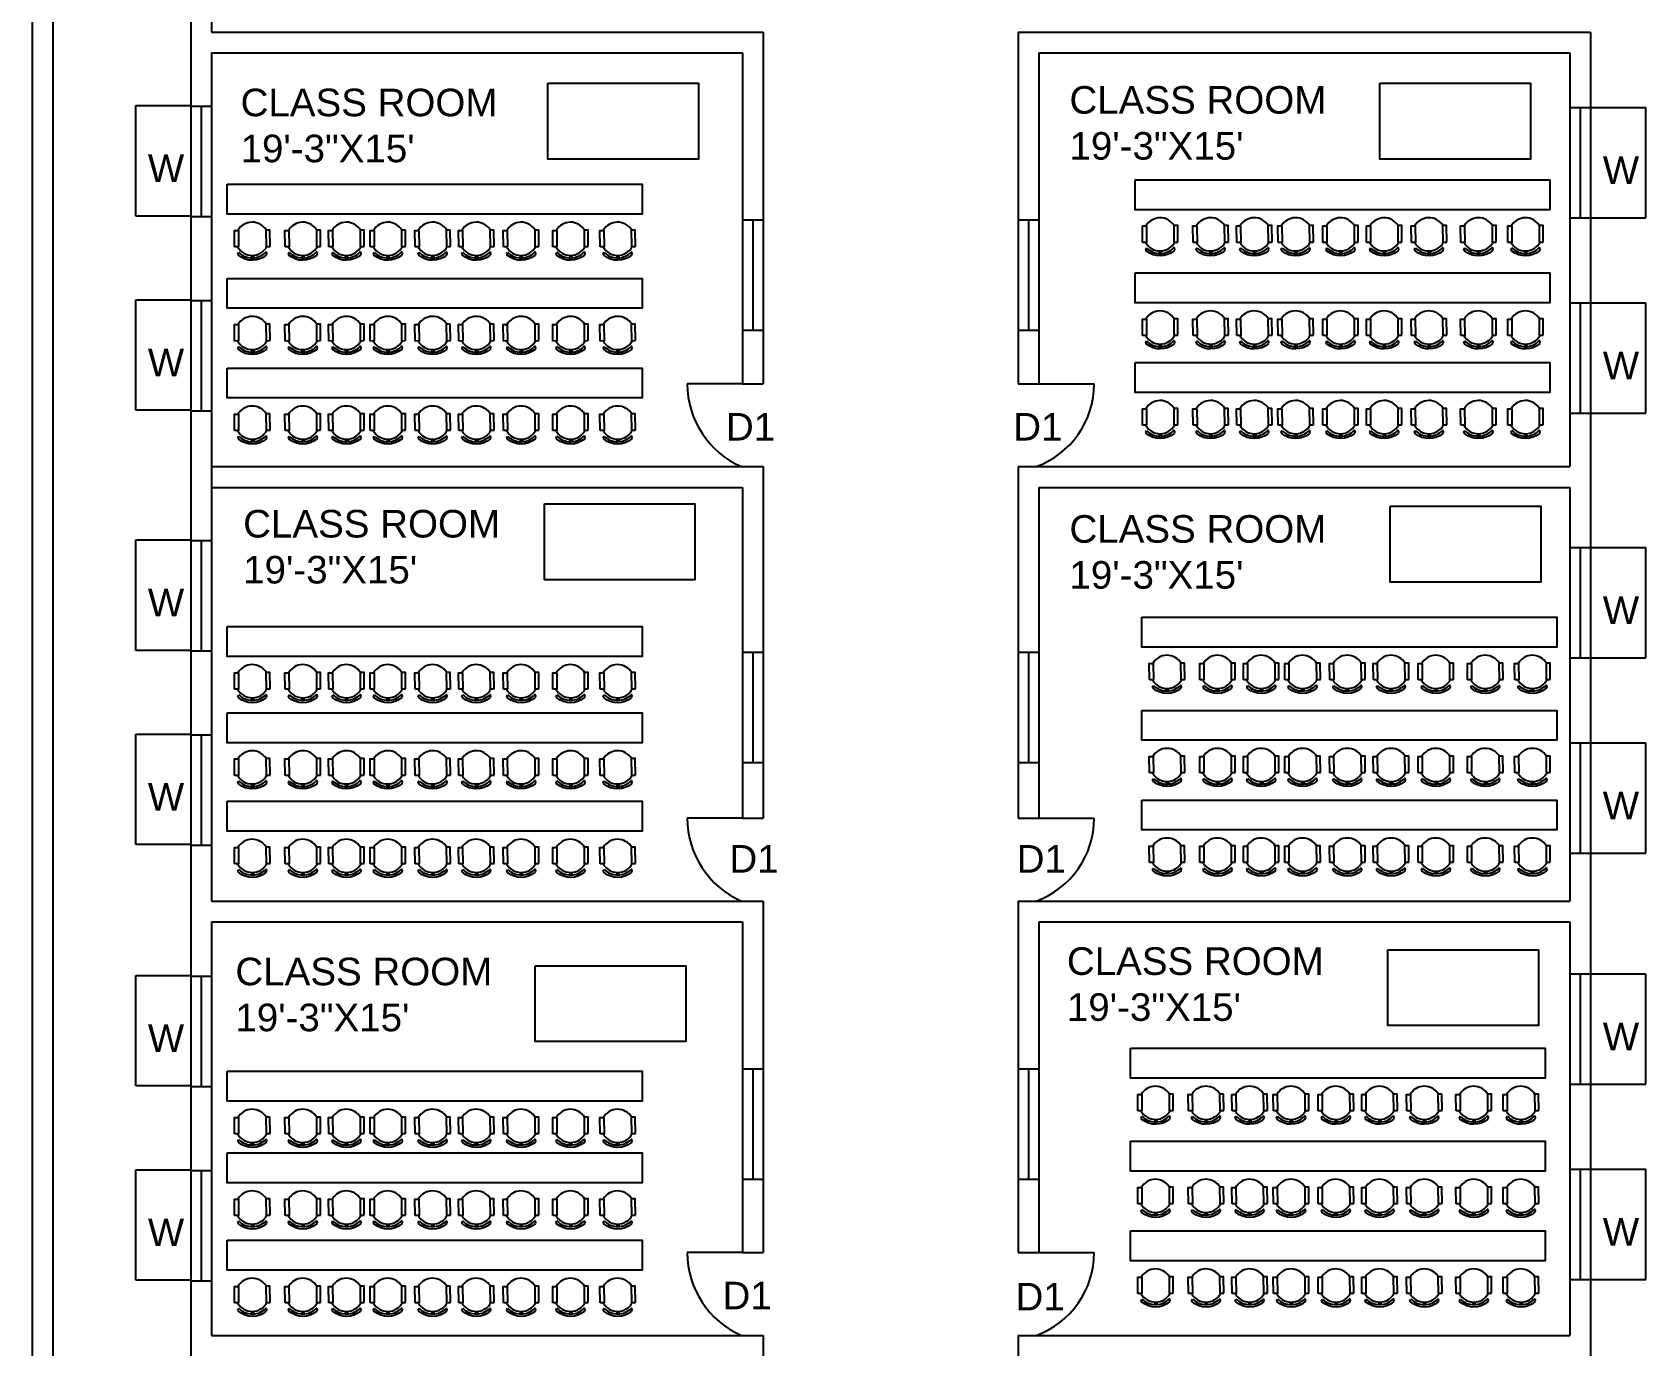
# Model space of a CAD drawing. Header units: inches. Extents: x 677 to 5195, y 405 to 5099.
# Drawn here: x 677 to 1379, y 1547 to 2118 of the extents above; entities that cross this region are included whole.
import ezdxf

# ---------------------------------------------------------------- set-up
doc = ezdxf.new("R2010")
doc.units = ezdxf.units.IN
doc.header["$MEASUREMENT"] = 0
for name, color, linetype in [('blocks', 255, 'Continuous'), ('door', 180, 'Continuous'), ('text', 240, 'Continuous'), ('window', 104, 'Continuous')]:
    doc.layers.add(name, color=color, linetype=linetype)
doc.styles.get("Standard").update_dxf_attribs({"font": 'arial.ttf'})

# ---------------------------------------------------------------- blocks, each defined once
blk = doc.blocks.new('A$C28FC2AE5')
for p, q in [((179, 356), (179, 383)), ((200, 356), (200, 383))]:
    blk.add_line(p, q)
blk.add_lwpolyline([(337, 322, 0.423227), (43, 320), (38, 335), (42, 355, -0.361278), (337, 356), (346, 333)], format="xyb", close=True)
for points in [[(0, 261), (1, 85), (44, 85), (43, 261)], [(380, 263), (381, 87), (338, 87), (337, 263)]]:
    blk.add_lwpolyline(points, close=True)
for start, end in [(28.3173, 152.2104), (211.3401, 329.1877)]:
    blk.add_arc((191, 178), 178, start, end)

msp = doc.modelspace()

# ---------------------------------------------------------------- linework, layer by layer
for p, q in [((677.19, 3957.19), (677.19, 405.19)), ((686.19, 3948.19), (686.19, 414.19)), ((746.19, 3888.19), (746.19, 894.19)), ((755.19, 2190.19), (755.19, 2118.19)), ((755.19, 2118.19), (995.19, 2118.19)), ((995.19, 2118.19), (995.19, 1965.19)), ((1106.19, 2118.19), (1355.19, 2118.19)), ((1106.19, 2118.19), (1106.19, 1965.19)), ((1355.19, 2118.19), (1355.19, 975.19)), ((755.19, 2109.19), (986.19, 2109.19)), ((755.19, 2109.19), (755.19, 1740.19)), ((986.19, 2109.19), (986.19, 1965.19)), ((1115.19, 2109.19), (1346.19, 2109.19)), ((1115.19, 2109.19), (1115.19, 1965.19)), ((1346.19, 2109.19), (1346.19, 1929.19)), ((986.19, 1965.19), (995.19, 1965.19)), ((1106.19, 1965.19), (1115.19, 1965.19)), ((755.19, 1929.19), (995.19, 1929.19)), ((995.19, 1929.19), (995.19, 1776.19)), ((1106.19, 1929.19), (1346.19, 1929.19)), ((1106.19, 1929.19), (1106.19, 1776.19)), ((755.19, 1920.19), (986.19, 1920.19)), ((986.19, 1920.19), (986.19, 1776.19)), ((1115.19, 1920.19), (1346.19, 1920.19)), ((1115.19, 1920.19), (1115.19, 1776.19)), ((1346.19, 1920.19), (1346.19, 1740.19)), ((986.19, 1776.19), (995.19, 1776.19)), ((1106.19, 1776.19), (1115.19, 1776.19)), ((755.19, 1740.19), (995.19, 1740.19)), ((995.19, 1740.19), (995.19, 1587.19)), ((1106.19, 1740.19), (1346.19, 1740.19)), ((1106.19, 1740.19), (1106.19, 1587.19)), ((755.19, 1731.19), (986.19, 1731.19)), ((755.19, 1731.19), (755.19, 1551.19)), ((986.19, 1731.19), (986.19, 1587.19)), ((1115.19, 1731.19), (1346.19, 1731.19)), ((1115.19, 1731.19), (1115.19, 1587.19)), ((1346.19, 1731.19), (1346.19, 1551.19)), ((986.19, 1587.19), (995.19, 1587.19)), ((1106.19, 1587.19), (1115.19, 1587.19)), ((755.19, 1551.19), (995.19, 1551.19)), ((995.19, 1551.19), (995.19, 1398.19)), ((1106.19, 1551.19), (1346.19, 1551.19)), ((1106.19, 1551.19), (1106.19, 1398.19))]:
    msp.add_line(p, q)
at = {"layer": 'blocks'}
for points in [[(901.5, 2096), (967, 2096), (967, 2063), (901.5, 2063)], [(1263.5, 2096), (1329, 2096), (1329, 2063), (1263.5, 2063)], [(762, 2052.09), (942.5, 2052.09), (942.5, 2039.09), (762, 2039.09)], [(1157, 2054), (1337.5, 2054), (1337.5, 2041), (1157, 2041)], [(762, 2011.09), (942.5, 2011.09), (942.5, 1998.09), (762, 1998.09)], [(1157, 2013.5), (1337.5, 2013.5), (1337.5, 2000.5), (1157, 2000.5)], [(1157, 1974.5), (1337.5, 1974.5), (1337.5, 1961.5), (1157, 1961.5)], [(762, 1972.09), (942.5, 1972.09), (942.5, 1959.09), (762, 1959.09)], [(900, 1913), (965.5, 1913), (965.5, 1880), (900, 1880)], [(1268, 1912), (1333.5, 1912), (1333.5, 1879), (1268, 1879)], [(1160, 1863.64), (1340.5, 1863.64), (1340.5, 1850.64), (1160, 1850.64)], [(762, 1859.59), (942.5, 1859.59), (942.5, 1846.59), (762, 1846.59)], [(762, 1822.09), (942.5, 1822.09), (942.5, 1809.09), (762, 1809.09)], [(1160, 1823.14), (1340.5, 1823.14), (1340.5, 1810.14), (1160, 1810.14)], [(762, 1783.59), (942.5, 1783.59), (942.5, 1770.59), (762, 1770.59)], [(1160, 1784.14), (1340.5, 1784.14), (1340.5, 1771.14), (1160, 1771.14)], [(1267, 1719), (1332.5, 1719), (1332.5, 1686), (1267, 1686)], [(896, 1712), (961.5, 1712), (961.5, 1679), (896, 1679)], [(1155, 1676.14), (1335.5, 1676.14), (1335.5, 1663.14), (1155, 1663.14)], [(762, 1666.09), (942.5, 1666.09), (942.5, 1653.09), (762, 1653.09)], [(762, 1630.59), (942.5, 1630.59), (942.5, 1617.59), (762, 1617.59)], [(1155, 1635.64), (1335.5, 1635.64), (1335.5, 1622.64), (1155, 1622.64)], [(1155, 1596.64), (1335.5, 1596.64), (1335.5, 1583.64), (1155, 1583.64)], [(762, 1592.59), (942.5, 1592.59), (942.5, 1579.59), (762, 1579.59)]]:
    msp.add_lwpolyline(points, close=True, dxfattribs=at)
at = {"layer": 'door'}
for p, q in [((986.19, 1965.19), (962.19, 1965.19)), ((1115.19, 1965.19), (1139.19, 1965.19)), ((986.19, 1776.19), (962.19, 1776.19)), ((1115.19, 1776.19), (1139.19, 1776.19)), ((986.19, 1587.19), (962.19, 1587.19)), ((1115.19, 1587.19), (1139.19, 1587.19))]:
    msp.add_line(p, q, dxfattribs=at)
for centre, radius, start, end in [((1001.5, 1965.19), 39.31, 180, 246.32493), ((1100.9, 1965.19), 38.29, 289.92864, 0), ((1001.5, 1776.19), 39.31, 180, 246.32493), ((1100.9, 1776.19), 38.29, 289.92864, 0), ((1001.5, 1587.19), 39.31, 180, 246.32493), ((1100.9, 1587.19), 38.29, 289.92864, 0)]:
    msp.add_arc(centre, radius, start, end, dxfattribs=at)
at = {"layer": 'window'}
for p, q in [((722.19, 2038.23), (722.19, 2086.3)), ((722.19, 2086.3), (746.19, 2086.3)), ((746.19, 2086), (755.19, 2086)), ((750.69, 2086), (750.69, 2038)), ((1346.19, 2085.5), (1355.19, 2085.5)), ((1350.69, 2085.5), (1350.69, 2037.5)), ((1355.19, 2085.5), (1379.19, 2085.5)), ((1379.19, 2037.5), (1379.19, 2085.5)), ((746.19, 2038.23), (722.19, 2038.23)), ((746.19, 2038), (755.19, 2038)), ((986.19, 2036.6), (995.19, 2036.6)), ((990.69, 2036.6), (990.69, 1988.6)), ((1106.19, 2036.6), (1115.19, 2036.6)), ((1110.69, 2036.6), (1110.69, 1988.6)), ((1346.19, 2037.5), (1355.19, 2037.5)), ((1355.19, 2037.5), (1379.19, 2037.5)), ((722.19, 1953.73), (722.19, 2001.8)), ((722.19, 2001.8), (746.19, 2001.8)), ((746.19, 2001.5), (755.19, 2001.5)), ((750.69, 2001.5), (750.69, 1953.5)), ((1346.19, 2000.5), (1355.19, 2000.5)), ((1350.69, 2000.5), (1350.69, 1952.5)), ((1355.19, 2000.5), (1379.19, 2000.5)), ((1379.19, 1952.5), (1379.19, 2000.5)), ((986.19, 1988.6), (995.19, 1988.6)), ((1106.19, 1988.6), (1115.19, 1988.6)), ((746.19, 1953.73), (722.19, 1953.73)), ((746.19, 1953.5), (755.19, 1953.5)), ((1346.19, 1952.5), (1355.19, 1952.5)), ((1355.19, 1952.5), (1379.19, 1952.5)), ((722.19, 1849.23), (722.19, 1897.3)), ((722.19, 1897.3), (746.19, 1897.3)), ((746.19, 1897), (755.19, 1897)), ((750.69, 1897), (750.69, 1849)), ((1346.19, 1894), (1355.19, 1894)), ((1350.69, 1894), (1350.69, 1846)), ((1355.19, 1894), (1379.19, 1894)), ((1379.19, 1846), (1379.19, 1894)), ((746.19, 1849.23), (722.19, 1849.23)), ((746.19, 1849), (755.19, 1849)), ((986.19, 1848.45), (995.19, 1848.45)), ((990.69, 1848.45), (990.69, 1800.45)), ((1106.19, 1848.45), (1115.19, 1848.45)), ((1110.69, 1848.45), (1110.69, 1800.45)), ((1346.19, 1846), (1355.19, 1846)), ((1355.19, 1846), (1379.19, 1846)), ((722.19, 1764.73), (722.19, 1812.8)), ((722.19, 1812.8), (746.19, 1812.8)), ((746.19, 1812.5), (755.19, 1812.5)), ((750.69, 1812.5), (750.69, 1764.5)), ((1346.19, 1809), (1355.19, 1809)), ((1350.69, 1809), (1350.69, 1761)), ((1355.19, 1809), (1379.19, 1809)), ((1379.19, 1761), (1379.19, 1809)), ((986.19, 1800.45), (995.19, 1800.45)), ((1106.19, 1800.45), (1115.19, 1800.45)), ((746.19, 1764.73), (722.19, 1764.73)), ((746.19, 1764.5), (755.19, 1764.5)), ((1346.19, 1761), (1355.19, 1761)), ((1355.19, 1761), (1379.19, 1761)), ((722.19, 1659.73), (722.19, 1707.8)), ((722.19, 1707.8), (746.19, 1707.8)), ((746.19, 1707.5), (755.19, 1707.5)), ((750.69, 1707.5), (750.69, 1659.5)), ((1346.19, 1708.5), (1355.19, 1708.5)), ((1350.69, 1708.5), (1350.69, 1660.5)), ((1355.19, 1708.5), (1379.19, 1708.5)), ((1379.19, 1660.5), (1379.19, 1708.5)), ((986.19, 1667.13), (995.19, 1667.13)), ((990.69, 1667.13), (990.69, 1619.13)), ((1106.19, 1667.13), (1115.19, 1667.13)), ((1110.69, 1667.13), (1110.69, 1619.13)), ((746.19, 1659.73), (722.19, 1659.73)), ((746.19, 1659.5), (755.19, 1659.5)), ((1346.19, 1660.5), (1355.19, 1660.5)), ((1355.19, 1660.5), (1379.19, 1660.5)), ((722.19, 1575.23), (722.19, 1623.3)), ((722.19, 1623.3), (746.19, 1623.3)), ((746.19, 1623), (755.19, 1623)), ((750.69, 1623), (750.69, 1575)), ((1346.19, 1623.5), (1355.19, 1623.5)), ((1350.69, 1623.5), (1350.69, 1575.5)), ((1355.19, 1623.5), (1379.19, 1623.5)), ((1379.19, 1575.5), (1379.19, 1623.5)), ((986.19, 1619.13), (995.19, 1619.13)), ((1106.19, 1619.13), (1115.19, 1619.13)), ((746.19, 1575.23), (722.19, 1575.23)), ((746.19, 1575), (755.19, 1575)), ((1346.19, 1575.5), (1355.19, 1575.5)), ((1355.19, 1575.5), (1379.19, 1575.5))]:
    msp.add_line(p, q, dxfattribs=at)

# ---------------------------------------------------------------- block references
at = {"xscale": 0.04055005892214297, "yscale": 0.04055005892214297, "zscale": 0.04055005892214297, "rotation": 180.2638974578867}
for p in [(1175.6, 2037.5), (1197.57, 2037.5), (1216.57, 2037.5), (1234.57, 2037.5), (1254.07, 2037.5), (1273.07, 2037.5), (1292.57, 2037.5), (1314.07, 2037.5), (1334.57, 2037.5), (780.6, 2035.59), (802.57, 2035.59), (821.57, 2035.59), (839.57, 2035.59), (859.07, 2035.59), (878.07, 2035.59), (897.57, 2035.59), (919.07, 2035.59), (939.57, 2035.59), (780.6, 1994.59), (802.57, 1994.59), (821.57, 1994.59), (839.57, 1994.59), (859.07, 1994.59), (878.07, 1994.59), (897.57, 1994.59), (919.07, 1994.59), (939.57, 1994.59), (1175.6, 1997), (1197.57, 1997), (1216.57, 1997), (1234.57, 1997), (1254.07, 1997), (1273.07, 1997), (1292.57, 1997), (1314.07, 1997), (1334.57, 1997), (780.6, 1955.59), (802.57, 1955.59), (821.57, 1955.59), (839.57, 1955.59), (859.07, 1955.59), (878.07, 1955.59), (897.57, 1955.59), (919.07, 1955.59), (939.57, 1955.59), (1175.6, 1958), (1197.57, 1958), (1216.57, 1958), (1234.57, 1958), (1254.07, 1958), (1273.07, 1958), (1292.57, 1958), (1314.07, 1958), (1334.57, 1958), (1178.6, 1847.14), (1200.57, 1847.14), (1219.57, 1847.14), (1237.57, 1847.14), (1257.07, 1847.14), (1276.07, 1847.14), (1295.57, 1847.14), (1317.07, 1847.14), (1337.57, 1847.14), (780.6, 1843.09), (802.57, 1843.09), (821.57, 1843.09), (839.57, 1843.09), (859.07, 1843.09), (878.07, 1843.09), (897.57, 1843.09), (919.07, 1843.09), (939.57, 1843.09), (780.6, 1805.59), (802.57, 1805.59), (821.57, 1805.59), (839.57, 1805.59), (859.07, 1805.59), (878.07, 1805.59), (897.57, 1805.59), (919.07, 1805.59), (939.57, 1805.59), (1178.6, 1806.64), (1200.57, 1806.64), (1219.57, 1806.64), (1237.57, 1806.64), (1257.07, 1806.64), (1276.07, 1806.64), (1295.57, 1806.64), (1317.07, 1806.64), (1337.57, 1806.64), (780.6, 1767.09), (802.57, 1767.09), (821.57, 1767.09), (839.57, 1767.09), (859.07, 1767.09), (878.07, 1767.09), (897.57, 1767.09), (919.07, 1767.09), (939.57, 1767.09), (1178.6, 1767.64), (1200.57, 1767.64), (1219.57, 1767.64), (1237.57, 1767.64), (1257.07, 1767.64), (1276.07, 1767.64), (1295.57, 1767.64), (1317.07, 1767.64), (1337.57, 1767.64), (1173.6, 1659.64), (1195.57, 1659.64), (1214.57, 1659.64), (1232.57, 1659.64), (1252.07, 1659.64), (1271.07, 1659.64), (1290.57, 1659.64), (1312.07, 1659.64), (1332.57, 1659.64), (780.6, 1649.59), (802.57, 1649.59), (821.57, 1649.59), (839.57, 1649.59), (859.07, 1649.59), (878.07, 1649.59), (897.57, 1649.59), (919.07, 1649.59), (939.57, 1649.59), (1173.6, 1619.14), (1195.57, 1619.14), (1214.57, 1619.14), (1232.57, 1619.14), (1252.07, 1619.14), (1271.07, 1619.14), (1290.57, 1619.14), (1312.07, 1619.14), (1332.57, 1619.14), (780.6, 1614.09), (802.57, 1614.09), (821.57, 1614.09), (839.57, 1614.09), (859.07, 1614.09), (878.07, 1614.09), (897.57, 1614.09), (919.07, 1614.09), (939.57, 1614.09), (1173.6, 1580.14), (1195.57, 1580.14), (1214.57, 1580.14), (1232.57, 1580.14), (1252.07, 1580.14), (1271.07, 1580.14), (1290.57, 1580.14), (1312.07, 1580.14), (1332.57, 1580.14), (780.6, 1576.09), (802.57, 1576.09), (821.57, 1576.09), (839.57, 1576.09), (859.07, 1576.09), (878.07, 1576.09), (897.57, 1576.09), (919.07, 1576.09), (939.57, 1576.09)]:
    msp.add_blockref('A$C28FC2AE5', p, dxfattribs=at)

# ---------------------------------------------------------------- texts
at = {"layer": 'text', "char_height": 12, "attachment_point": 1}
for s, width, insert in [('CLASS ROOM\\P19\'-3"X15\'', 206.6678, (767.82, 2093.64)), ('CLASS ROOM\\P19\'-3"X15\'', 206.6678, (1128.46, 2094.77)), ('W', 18.7196, (727.47, 2065.05)), ('W', 15, (1360.5, 2064.23)), ('W', 18.7196, (727.47, 1980.55)), ('W', 15, (1360.5, 1979.23)), ('D1', 14.3979, (979, 1952.55)), ('D1', 14.3979, (1104, 1952.55)), ('CLASS ROOM\\P19\'-3"X15\'', 206.6678, (768.94, 1910.36)), ('CLASS ROOM\\P19\'-3"X15\'', 206.6678, (1128.45, 1908.1)), ('W', 18.7196, (727.47, 1876.05)), ('W', 15, (1360.5, 1872.73)), ('W', 18.7196, (727.47, 1791.55)), ('W', 15, (1360.5, 1787.73)), ('D1', 14.3979, (980.5, 1764.55)), ('D1', 14.3979, (1105.5, 1764.55)), ('CLASS ROOM\\P19\'-3"X15\'', 206.6678, (1127.33, 1720.05)), ('CLASS ROOM\\P19\'-3"X15\'', 206.6678, (765.56, 1715.53)), ('W', 18.7196, (727.47, 1686.55)), ('W', 15, (1360.5, 1687.23)), ('W', 18.7196, (727.47, 1602.05)), ('W', 15, (1360.5, 1602.23)), ('D1', 14.3979, (977.5, 1574.55)), ('D1', 14.3979, (1105, 1574.05))]:
    msp.add_mtext_dynamic_manual_height_columns(s, width=width, gutter_width=1, heights=[0], dxfattribs=dict(at, insert=insert))

doc.saveas('drawing.dxf')
